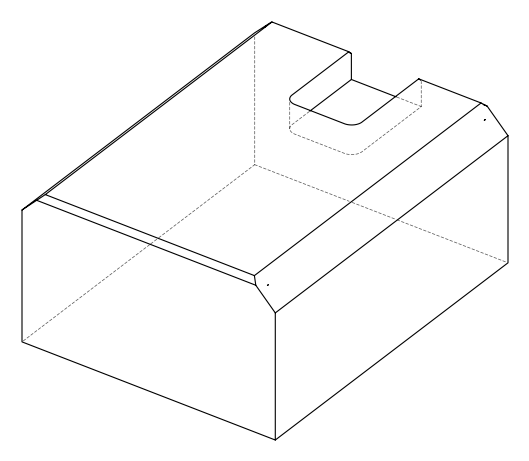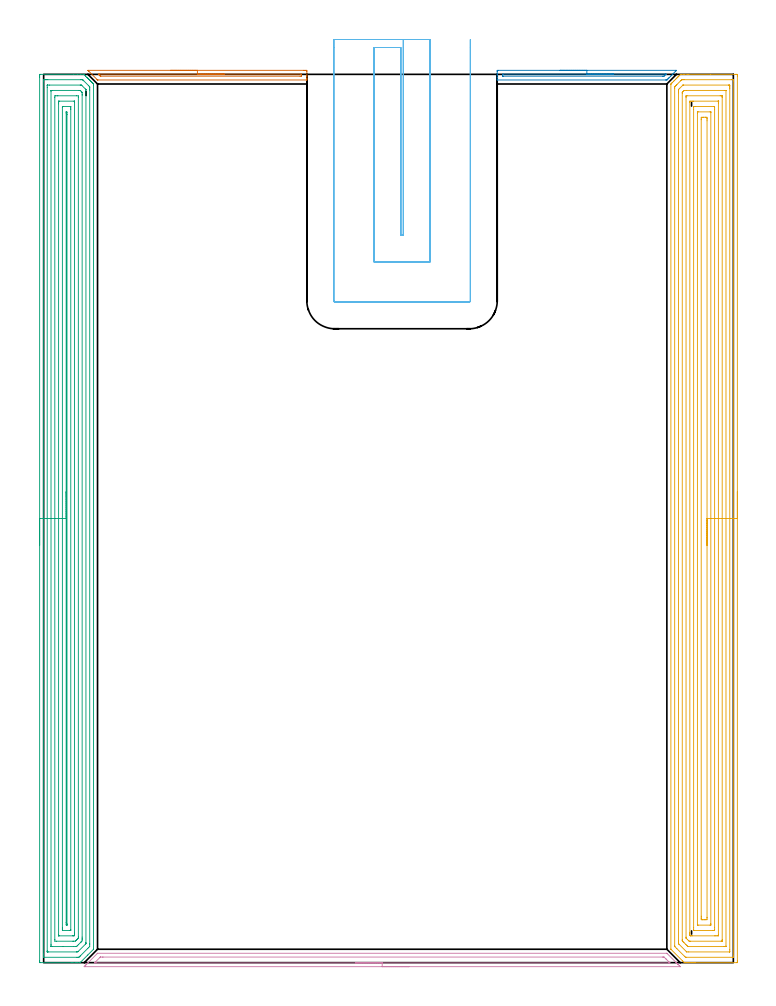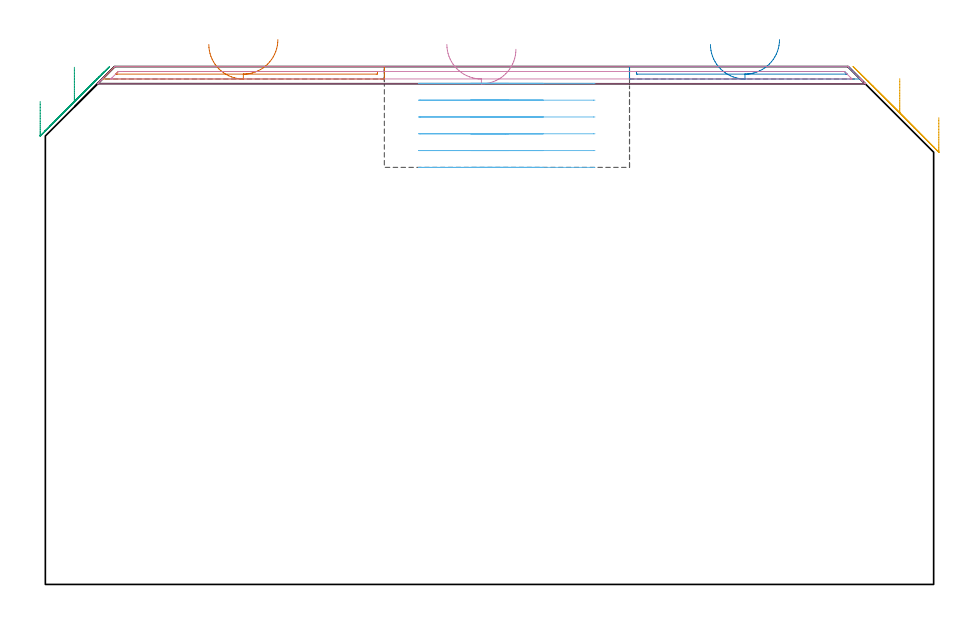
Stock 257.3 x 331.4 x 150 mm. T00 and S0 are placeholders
(PLAN: 6 operations, 1 tool changes, 59.9 min)
(1 AREA_MILL | FG_CHAMFER_SURFACE | UGT0205_001 | 1.43 min | 564 mm3)
(2 AREA_MILL_1 | FG_CHAMFER_SURFACE_1 | UGT0205_001 | 1.19 min | 467 mm3)
(3 AREA_MILL_2 | FG_CHAMFER_SURFACE_2 | UGT0205_001 | 21.35 min | 66917 mm3)
(4 AREA_MILL_3 | FG_CHAMFER_SURFACE_3 | UGT0205_001 | 3.67 min | 2776 mm3)
(5 AREA_MILL_4 | FG_CHAMFER_SURFACE_4 | UGT0205_001 | 24.21 min | 101798 mm3)
(6 MILL_SLOT | SLOT_PARTIAL_RECTANGULAR | UGT0201_136 | Follow Part, ap 5, ae 75% | 8.03 min | 195377 mm3)
(TOOL UGT0205_001 | Chamfer Mill 20 x 3 x 45 deg. | D20 FL50 Z2)
(TOOL UGT0201_136 | Carbide End Mill 20.0 | D20 FL30 Z4)
(OP 1 AREA_MILL)
G17 G21 G94 G90
T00 M6
G54
G17 G0 G90 X47.35 Y332.9 S1061 M3
G43 Z160. H0
Z156.4
G94 G1 X47.388 Z155.528 F250.
X47.502 Z154.664
X47.691 Z153.812
X47.953 Z152.98
X48.287 Z152.174
X48.69 Z151.4
X49.158 Z150.664
X49.69 Z149.972
X50.279 Z149.329
X50.922 Z148.74
X51.614 Z148.209
X52.35 Z147.74
X53.124 Z147.337
X53.93 Z147.003
X54.762 Z146.741
X55.614 Z146.552
X56.478 Z146.438
X57.35 Z146.4
X97.094
X97.575 Y332.898 Z146.402
X98.049 Y332.894 Z146.403
X98.191 Y332.891 Z146.405
X98.2 Y332.425 Z146.87
Y331.011 Z148.285
Y330.658 Z148.637
Y329.953 Z149.347
Y329.679 Z149.62
Y329.313 Z149.977
X98.193 Y329.302 Z149.988
X98.021 Y329.3 Z150.
X20.254
X20.104 Y329.304 Z149.989
X20.091 Y329.312 Z149.981
X19.896 Y329.504 Z149.796
X16.827 Y332.572 Z146.727
X16.679 Y332.722 Z146.577
X16.541 Y332.866 Z146.433
X16.515 Y332.896 Z146.402
X16.679 Y332.9 Z146.4
X57.35
Y331.486 Z147.814
X95.844 Y331.485 Z147.815
X96.174 Y331.479 Z147.821
X96.19 Y331.372 Z147.928
X96.195 Y331.138 Z148.162
X96.19 Y330.896 Z148.404
X96.168 Y330.721 Z148.579
X95.674 Y330.714 Z148.586
X21.315 Y330.715 Z148.585
X21.212 Y330.716 Z148.584
X21.162 Y330.719 Z148.581
X21.141 Y330.721 Z148.579
X21.063 Y330.796 Z148.504
X20.701 Y331.151 Z148.149
X20.482 Y331.377 Z147.923
X20.384 Y331.479 Z147.821
X20.701 Y331.485 Z147.815
X20.758
X57.35 Y331.486 Z147.814
X58.222 Z147.852
X59.086 Z147.966
X59.938 Z148.155
X60.77 Z148.417
X61.576 Z148.751
X62.35 Z149.154
X63.086 Z149.623
X63.778 Z150.154
X64.421 Z150.743
X65.01 Z151.386
X65.542 Z152.079
X66.01 Z152.814
X66.413 Z153.588
X66.747 Z154.394
X67.009 Z155.226
X67.198 Z156.078
X67.312 Z156.943
X67.35 Z157.814
G0 Z160.
M5
M2
(OP 2 AREA_MILL_1)
G17 G21 G94 G90
T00 M6
G54
G17 G0 G90 X192.65 Y332.9 S1061 M3
G43 Z160. H0
Z156.4
G94 G1 X192.688 Z155.528 F250.
X192.802 Z154.664
X192.991 Z153.812
X193.253 Z152.98
X193.587 Z152.174
X193.99 Z151.4
X194.458 Z150.664
X194.99 Z149.972
X195.579 Z149.329
X196.222 Z148.74
X196.914 Z148.209
X197.65 Z147.74
X198.424 Z147.337
X199.23 Z147.003
X200.062 Z146.741
X200.914 Z146.552
X201.778 Z146.438
X202.65 Z146.4
X235.85
X236.086 Y332.898 Z146.401
X236.067 Y332.866 Z146.433
X235.864 Y332.664 Z146.636
X235.627 Y332.425 Z146.871
X234.998 Y331.798 Z147.501
X234.95 Y331.75 Z147.549
X234.743 Y331.542 Z147.755
X234.132 Y330.932 Z148.368
X234.061 Y330.861 Z148.438
X233.86 Y330.658 Z148.638
X233.266 Y330.066 Z149.234
X233.172 Y329.972 Z149.327
X232.977 Y329.775 Z149.521
X232.876 Y329.675 Z149.623
X232.531 Y329.331 Z149.968
X232.507 Y329.309 Z149.991
X232.5 Y329.307 Z149.993
X231.987 Y329.3 Z150.
X169.313
X169.21 Y329.306 Z149.992
X169.2 Y329.541 Z149.758
Y330.223 Z149.076
Y331.094 Z148.205
Y331.542 Z147.755
Y331.765 Z147.532
Y332.425 Z146.872
Y332.648 Z146.649
X169.202 Y332.891 Z146.405
X169.552 Y332.9 Z146.4
X202.65
Y331.486 Z147.814
X231.891 Y331.485 Z147.815
X231.987
X232.046 Y331.483 Z147.817
X232.213 Y331.474 Z147.826
X232.197 Y331.455 Z147.845
X232.138 Y331.391 Z147.909
X232.056 Y331.306 Z147.994
X231.987 Y331.237 Z148.063
X231.696 Y330.948 Z148.352
X231.597 Y330.852 Z148.448
X231.47 Y330.732 Z148.568
X231.098 Y330.717 Z148.583
X231.041 Y330.715 Z148.585
X171.479 Y330.714 Z148.586
X171.321 Y330.716 Z148.584
X171.242 Y330.719 Z148.581
X171.211 Y330.721 Z148.579
X171.208 Y330.745 Z148.555
X171.204 Y330.814 Z148.486
X171.202 Y330.989 Z148.311
X171.21 Y331.238 Z148.062
X171.223 Y331.479 Z147.821
X171.535 Y331.486 Z147.814
X202.65
X203.522 Z147.852
X204.386 Z147.966
X205.238 Z148.155
X206.07 Z148.417
X206.876 Z148.751
X207.65 Z149.154
X208.386 Z149.623
X209.078 Z150.154
X209.721 Z150.743
X210.31 Z151.386
X210.841 Z152.078
X211.31 Z152.814
X211.713 Z153.588
X212.047 Z154.394
X212.309 Z155.226
X212.498 Z156.078
X212.612 Z156.943
X212.65 Z157.814
G0 Z160.
M5
M2
(OP 3 AREA_MILL_2)
G17 G21 G94 G90
T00 M6
G54
G17 G0 G90 X-1.5 Y155.7 S1061 M3
G43 Z160. H0
Z139.9
G94 G1 Y155.738 Z139.028 F250.
Y155.852 Z138.163
Y156.041 Z137.312
Y156.303 Z136.48
Y156.637 Z135.674
Y157.04 Z134.9
Y157.508 Z134.164
Y158.04 Z133.472
Y158.629 Z132.829
Y159.272 Z132.24
Y159.964 Z131.708
Y160.7 Z131.24
Y161.474 Z130.837
Y162.28 Z130.503
Y163.112 Z130.241
Y163.964 Z130.052
Y164.828 Z129.938
Y165.7 Z129.9
Y330.306
X-1.499 Y330.795 Z129.901
X-1.496 Y331.195 Z129.902
X-1.492 Y331.39 Z129.905
X-1.103 Y331.4 Z130.294
X11.183 Z142.577
X12.626 Z144.023
X13.815 Z145.21
X14.905 Z146.304
X14.953 Z146.352
X15.001 Y331.397 Z146.398
X15.004 Z146.402
X15.473 Y330.927 Z146.873
X15.57 Y330.831 Z146.968
X15.605 Y330.795 Z147.004
X16.155 Y330.246 Z147.553
X16.2 Y330.2 Z147.599
X16.4 Y330.001 Z147.799
X16.448 Y329.953 Z147.845
X16.498 Y329.903 Z147.897
X16.688 Y329.713 Z148.086
X16.741 Y329.661 Z148.137
X16.795 Y329.605 Z148.194
X16.975 Y329.425 Z148.374
X17.033 Y329.369 Z148.43
X17.093 Y329.308 Z148.492
X17.263 Y329.138 Z148.662
X17.326 Y329.076 Z148.722
X17.39 Y329.01 Z148.789
X17.551 Y328.85 Z148.95
X17.618 Y328.784 Z149.014
X17.688 Y328.713 Z149.087
X17.839 Y328.562 Z149.238
X17.911 Y328.491 Z149.307
X17.985 Y328.415 Z149.384
X18.126 Y328.274 Z149.525
X18.203 Y328.199 Z149.599
X18.283 Y328.118 Z149.681
X18.454 Y327.945 Z149.849
X18.602 Y327.795 Z149.983
X18.6 Y327.226 Z150.
Y5.067
X18.595 Y5.005 Z149.991
X18.555 Y4.953 Z149.952
X16.448 Y2.848 Z147.848
X13.759 Y0.159 Z145.158
X13.7 Y0.1 Z145.099
X13.6 Y0.01 Z144.995
X13.503 Y0. Z144.902
X13.377 Z144.776
X12.684 Z144.083
X12.06 Z143.455
X10.871 Z142.268
X10.305 Z141.699
X-1.103 Z130.294
X-1.389 Y0.003 Z130.008
X-1.492 Y0.01 Z129.905
X-1.499 Y0.115 Z129.899
X-1.5 Y0.605 Z129.9
Y165.7
X-0.086 Z131.314
X-0.085 Y328.867 Z131.315
X-0.084 Y329.01 Z131.316
X-0.079 Y329.376 Z131.321
X0.276 Y329.393 Z131.676
X0.652 Y329.397 Z132.052
X1.147 Y329.4 Z132.547
X1.53 Z132.93
X13.815 Z145.215
X14.312 Y329.398 Z145.712
X14.501 Y329.392 Z145.901
X14.547 Y329.39 Z145.947
X14.61 Y329.333 Z146.01
X14.693 Y329.254 Z146.093
X14.94 Y329.01 Z146.34
X16.723 Y327.226 Z148.123
X17.007 Y326.931 Z148.407
X17.179 Y326.751 Z148.579
X17.181 Y326.663 Z148.581
X17.185 Y326.476 Z148.585
Y326.333
X17.186 Y325.583 Z148.586
X17.185 Y6.994 Z148.585
Y6.852
X17.179 Y6.108 Z148.579
X17.176 Y6.037 Z148.576
X17.104 Y5.959 Z148.504
X16.775 Y5.626 Z148.175
X16.448 Y5.298 Z147.848
X13.815 Y2.665 Z145.215
X13.679 Y2.529 Z145.079
X13.538 Y2.39 Z144.938
X13.23 Y2.092 Z144.63
X13.127 Y2.01 Z144.527
X12.938 Y2.007 Z144.338
X12.442 Y2.001 Z143.842
X0.157 Y2. Z131.557
X-0.016 Y2.003 Z131.384
X-0.044 Y2.005 Z131.356
X-0.07 Y2.009 Z131.33
X-0.079 Y2.042 Z131.321
X-0.083 Y2.245 Z131.317
X-0.085 Y2.39 Z131.315
X-0.086 Y3.14 Z131.314
Y165.7
X1.328 Z132.728
Y326.538
X1.33 Y327.226 Z132.73
X1.332 Y327.328 Z132.732
X1.335 Y327.376 Z132.735
X1.339 Y327.391 Z132.739
X1.363 Y327.395 Z132.763
X1.53 Y327.398 Z132.93
X2.236 Y327.4 Z133.636
X13.644 Z145.044
X13.815 Y327.398 Z145.215
X13.987 Y327.394 Z145.387
X14.099 Y327.39 Z145.499
X14.157 Y327.337 Z145.557
X14.274 Y327.226 Z145.674
X15.57 Y325.93 Z146.97
X15.69 Y325.808 Z147.09
X15.749 Y325.744 Z147.149
X15.761 Y325.728 Z147.161
X15.765 Y325.702 Z147.165
X15.768 Y325.645 Z147.168
X15.771 Y325.441 Z147.171
Y7.54
X15.77 Y7.335 Z147.17
X15.768 Y7.199 Z147.168
X15.765 Y7.094 Z147.165
X15.738 Y7.049 Z147.138
X15.57 Y6.87 Z146.97
X15.562 Y6.861 Z146.962
X12.874 Y4.174 Z144.274
X12.708 Y4.019 Z144.108
X12.403 Y4.007 Z143.803
X12.231 Y4.001 Z143.631
X1.701 Y4. Z133.101
X1.53 Y4.002 Z132.93
X1.358 Y4.008 Z132.758
X1.339 Y4.01 Z132.739
X1.335 Y4.019 Z132.735
X1.332 Y4.052 Z132.732
X1.329 Y4.106 Z132.729
Y4.174
X1.328 Y4.379 Z132.728
Y165.7
X2.743 Z134.143
Y325.099
X2.745 Y325.283 Z134.145
X2.747 Y325.349 Z134.147
X2.749 Y325.381 Z134.149
X2.763 Y325.39 Z134.163
X3.325 Y325.4 Z134.725
X12.978 Z144.378
X13.397 Y325.394 Z144.797
X13.605 Y325.39 Z145.005
X13.657 Y325.382 Z145.057
X13.717 Y325.327 Z145.117
X13.815 Y325.232 Z145.215
X14.154 Y324.89 Z145.554
X14.324 Y324.715 Z145.724
X14.351 Y324.671 Z145.751
X14.353 Y324.627 Z145.753
X14.355 Y324.548 Z145.755
X14.357 Y323.997 Z145.757
Y323.656
Y9.529
X14.355 Y8.98 Z145.755
X14.351 Y8.636 Z145.751
X14.341 Y8.102 Z145.741
X13.994 Y7.744 Z145.394
X13.905 Y7.653 Z145.305
X12.938 Y6.686 Z144.338
X12.576 Y6.327 Z143.976
X12.402 Y6.157 Z143.802
X12.264 Y6.024 Z143.664
X12.06 Y6.004 Z143.46
X12.019 Y6.001 Z143.419
X11.183 Y6. Z142.583
X7.214 Z138.614
X3.245 Z134.645
X2.866 Y6.004 Z134.266
X2.772 Y6.007 Z134.172
X2.753 Y6.01 Z134.153
X2.749 Y6.021 Z134.149
X2.746 Y6.053 Z134.146
X2.744 Y6.129 Z134.144
X2.743 Y6.51 Z134.143
Y6.852
Y165.7
X4.157 Z135.557
Y322.764
X4.162 Y323.39 Z135.562
X4.417 Y323.397 Z135.817
X5.04 Y323.4 Z136.44
X5.291 Z136.691
X12.313 Y323.399 Z143.713
X12.938 Y323.39 Z144.338
X12.943 Y322.764 Z144.343
Y9.529
X12.938 Y9.148 Z144.338
X12.688 Y8.891 Z144.088
X12.438 Y8.636 Z143.838
X12.247 Y8.446 Z143.647
X12.06 Y8.262 Z143.46
X11.799 Y8.009 Z143.199
X11.183 Y8.003 Z142.583
X10.931 Y8.001 Z142.331
X4.787 Z136.187
X4.162 Y8.01 Z135.562
X4.157 Y8.636 Z135.557
Y8.642
Y165.7
X5.571 Z136.971
Y320.438
X5.573 Y320.979 Z136.973
X5.575 Y321.326 Z136.975
X5.578 Y321.377 Z136.978
X5.585 Y321.39 Z136.985
X5.607 Y321.393 Z137.007
X5.71 Y321.397 Z137.11
X5.917 Y321.399 Z137.317
X11.321 Z142.721
X11.431 Y321.397 Z142.831
X11.504 Y321.393 Z142.904
X11.52 Y321.39 Z142.92
X11.522 Y321.376 Z142.922
X11.525 Y321.331 Z142.925
X11.528 Y320.979 Z142.928
X11.529 Y11.314 Z142.929
X11.528 Y10.963 Z142.928
X11.524 Y10.421 Z142.924
X11.522 Y10.246 Z142.922
X11.512 Y10.171 Z142.912
X11.471 Y10.129 Z142.871
X11.374 Y10.034 Z142.774
X11.336 Y10.011 Z142.736
X11.286 Y10.007 Z142.686
X11.183 Y10.004 Z142.583
X10.719 Y10. Z142.119
X5.779 Y10.001 Z137.179
X5.669 Y10.003 Z137.069
X5.596 Y10.007 Z136.996
X5.58 Y10.01 Z136.98
X5.577 Y10.024 Z136.977
X5.575 Y10.069 Z136.975
X5.572 Y10.421 Z136.972
X5.571 Y165.7 Z136.971
X6.985 Z138.385
Y319.
X6.987 Y319.194 Z138.387
X6.99 Y319.367 Z138.39
X6.991 Y319.382 Z138.391
X7.025 Y319.39 Z138.425
X7.132 Y319.396 Z138.532
X7.267 Y319.399 Z138.667
X10.104 Z141.504
X10.108 Y319.395 Z141.508
X10.111 Y319.391 Z141.511
X10.113 Y319.194 Z141.513
X10.115 Y318.495 Z141.515
Y318.301
X10.114 Y12.4 Z141.514
X10.113 Y12.206 Z141.513
X10.11 Y12.033 Z141.51
X10.109 Y12.018 Z141.509
X10.075 Y12.01 Z141.475
X9.968 Y12.004 Z141.368
X9.833 Y12.001 Z141.233
X6.996 Z138.396
X6.992 Y12.005 Z138.392
X6.989 Y12.009 Z138.389
X6.987 Y12.206 Z138.387
X6.985 Y12.905 Z138.385
Y13.099
Y165.7
X8.399 Z139.799
X8.4 Y316.823 Z139.8
X8.401 Y317.129 Z139.801
X8.405 Y317.333 Z139.805
X8.408 Y317.392 Z139.808
X8.415 Y317.394 Z139.815
X8.441 Y317.397 Z139.841
X8.55 Y317.399 Z139.95
X8.561 Y317.398 Z139.961
X8.694 Y317.328 Z140.094
X8.696 Y317.26 Z140.096
X8.7 Y316.517 Z140.1
Y316.364
Y14.577
X8.699 Y14.271 Z140.099
X8.695 Y14.068 Z140.095
X8.692 Y14.008 Z140.092
X8.685 Y14.006 Z140.085
X8.658 Y14.003 Z140.058
X8.55 Y14.001 Z139.95
X8.539 Y14.002 Z139.939
X8.406 Y14.072 Z139.806
X8.404 Y14.14 Z139.804
X8.4 Y14.883 Z139.8
Y15.036
X8.399 Y165.7 Z139.799
Y166.572 Z139.838
Y167.436 Z139.951
Y168.288 Z140.14
Y169.12 Z140.403
Y169.926 Z140.736
Y170.7 Z141.139
Y171.436 Z141.608
Y172.128 Z142.139
Y172.771 Z142.728
Y173.36 Z143.372
Y173.892 Z144.064
Y174.36 Z144.799
Y174.763 Z145.573
Y175.097 Z146.379
Y175.359 Z147.211
Y175.548 Z148.063
Y175.662 Z148.928
Y175.7 Z149.799
G0 Z160.
M5
M2
(OP 4 AREA_MILL_3)
G17 G21 G94 G90
T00 M6
G54
G17 G0 G90 X136.3 Y-1.5 S1061 M3
G43 Z160. H0
Z155.
G94 G1 X136.262 Z154.128 F250.
X136.148 Z153.264
X135.959 Z152.412
X135.697 Z151.58
X135.363 Z150.774
X134.96 Z150.
X134.492 Z149.264
X133.96 Z148.572
X133.371 Z147.929
X132.728 Z147.34
X132.036 Z146.808
X131.3 Z146.34
X130.526 Z145.937
X129.72 Z145.603
X128.888 Z145.341
X128.036 Z145.152
X127.172 Z145.038
X126.3 Z145.
X15.46
X15.252 Y-1.498 Z145.002
X15.153 Y-1.495 Z145.004
X15.111 Y-1.492 Z145.006
X15.252 Y-1.347 Z145.151
X15.417 Y-1.18 Z145.315
X15.578 Y-1.021 Z145.477
X15.698 Y-0.901 Z145.597
X15.853 Y-0.744 Z145.751
X16.004 Y-0.595 Z145.903
X16.144 Y-0.455 Z146.043
X16.29 Y-0.308 Z146.187
X16.431 Y-0.168 Z146.33
X16.59 Y-0.009 Z146.489
X16.726 Y0.128 Z146.624
X19.952 Y3.352 Z149.851
X20.078 Y3.476 Z149.972
X20.105 Y3.495 Z149.991
X20.158 Y3.5 Z150.
X232.442
X232.495 Y3.495 Z149.991
X232.522 Y3.476 Z149.972
X232.649 Y3.351 Z149.851
X235.874 Y0.128 Z146.624
X236.01 Y-0.009 Z146.489
X236.169 Y-0.168 Z146.33
X236.31 Y-0.308 Z146.187
X236.456 Y-0.455 Z146.043
X236.596 Y-0.595 Z145.903
X236.747 Y-0.744 Z145.751
X237.239 Y-1.239 Z145.261
X237.447 Y-1.446 Z145.053
X237.496 Y-1.496 Z145.002
Y-1.498 Z145.
Y-1.499 Z144.999
X126.3 Y-1.5 Z145.
Y-0.086 Z146.414
X19.627 Y-0.085 Z146.415
X19.266 Y-0.084 Z146.416
X19.034 Y-0.081 Z146.419
X18.987 Y-0.079 Z146.421
X19.006 Y-0.054 Z146.446
X19.048 Y-0.008 Z146.492
X19.266 Y0.216 Z146.716
X21.05 Y1.999 Z148.499
X21.118 Y2.06 Z148.56
X21.141 Y2.079 Z148.579
X21.165 Y2.081 Z148.581
X21.28 Y2.084 Z148.584
X21.942 Y2.086 Z148.586
X22.169
X230.886 Y2.085 Z148.585
X231.218 Y2.083 Z148.583
X231.383 Y2.079 Z148.579
X231.462 Y2.076 Z148.576
X231.55 Y1.995 Z148.495
X232.114 Y1.436 Z147.936
X232.276 Y1.274 Z147.774
X233.158 Y0.392 Z146.892
X233.334 Y0.216 Z146.716
X233.589 Y-0.046 Z146.454
X233.614 Y-0.075 Z146.425
X233.615 Y-0.079 Z146.421
X233.603 Y-0.081 Z146.419
X233.514 Y-0.084 Z146.416
X233.334 Y-0.085 Z146.415
X233.131 Y-0.086 Z146.414
X126.3
X125.428 Z146.452
X124.564 Z146.566
X123.712 Z146.755
X122.88 Z147.017
X122.074 Z147.351
X121.3 Z147.754
X120.564 Z148.223
X119.872 Z148.754
X119.229 Z149.343
X118.64 Z149.986
X118.108 Z150.678
X117.64 Z151.414
X117.237 Z152.188
X116.903 Z152.994
X116.641 Z153.826
X116.452 Z154.678
X116.338 Z155.543
X116.3 Z156.414
G0 Z160.
M5
M2
(OP 5 AREA_MILL_4)
G17 G21 G94 G90
T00 M6
G54
G17 G0 G90 X258.8 Y175.7 S1061 M3
G43 Z160. H0
Z135.2
G94 G1 Y175.662 Z134.328 F250.
Y175.548 Z133.463
Y175.359 Z132.612
Y175.097 Z131.78
Y174.763 Z130.974
Y174.36 Z130.2
Y173.891 Z129.464
Y173.36 Z128.772
Y172.771 Z128.129
Y172.128 Z127.54
Y171.436 Z127.008
Y170.7 Z126.54
Y169.926 Z126.137
Y169.12 Z125.803
Y168.288 Z125.541
Y167.436 Z125.352
Y166.572 Z125.238
Y165.7 Z125.2
Y0.605
X258.795 Y0.189 Z125.203
X258.792 Y0.01 Z125.206
X258.608 Y0. Z125.389
X243.024 Z140.971
X242.425 Z141.569
X241.856 Z142.141
X241.542 Z142.454
X240.973 Z143.023
X240.659 Z143.336
X240.031 Z143.968
X239.52 Z144.479
X239.005 Y0.002 Z144.991
X238.995 Y0.005 Z145.001
X238.394 Y0.605 Z145.604
X234.105 Y4.895 Z149.894
X234.005 Y5.006 Z149.991
X234. Y5.067 Z150.
Y327.672
X234.004 Y327.796 Z149.989
X234.011 Y327.807 Z149.982
X234.173 Y327.973 Z149.827
X234.317 Y328.118 Z149.682
X234.476 Y328.278 Z149.52
X234.933 Y328.733 Z149.067
X235.21 Y329.01 Z148.789
X235.36 Y329.161 Z148.637
X235.79 Y329.59 Z148.21
X236.102 Y329.903 Z147.897
X236.243 Y330.045 Z147.754
X236.647 Y330.447 Z147.353
X236.698 Y330.498 Z147.302
X236.994 Y330.795 Z147.004
X237.126 Y330.928 Z146.87
X237.591 Y331.39 Z146.409
X237.604 Y331.4 Z146.395
X238.009 Z145.99
X238.039 Z145.961
X238.893 Z145.102
X240.09 Z143.907
X240.659 Z143.335
X248.836 Z135.161
X258.324 Z125.674
X258.611 Y331.397 Z125.386
X258.792 Y331.39 Z125.206
X258.799 Y331.207 Z125.199
X258.8 Y330.795 Z125.2
Y165.7
X257.386 Z126.614
Y2.39
X257.385 Y2.18 Z126.615
X257.382 Y2.076 Z126.618
X257.379 Y2.026 Z126.621
X257.375 Y2.01 Z126.625
X257.328 Y2.008 Z126.672
X256.942 Y2.001 Z127.058
X239.776 Z144.224
X239.647 Y2.002 Z144.353
X239.545 Y2.006 Z144.455
X239.477 Y2.01 Z144.523
X239.423 Y2.039 Z144.577
X239.062 Y2.39 Z144.938
X236.243 Y5.207 Z147.757
X235.493 Y5.959 Z148.507
X235.443 Y6.016 Z148.557
X235.421 Y6.043 Z148.579
X235.419 Y6.065 Z148.581
X235.416 Y6.169 Z148.584
X235.415 Y6.378 Z148.585
Y326.277
Y326.333
X235.421 Y326.747 Z148.579
X235.622 Y326.96 Z148.378
X235.877 Y327.225 Z148.123
X236.06 Y327.41 Z147.94
X236.243 Y327.593 Z147.757
X237.66 Y329.01 Z146.34
X237.836 Y329.185 Z146.164
X238.009 Y329.352 Z145.991
X238.044 Y329.382 Z145.956
X238.072 Y329.39 Z145.928
X238.134 Y329.395 Z145.866
X238.258 Y329.398 Z145.742
X238.507 Y329.4 Z145.493
X238.893 Z145.107
X256.557 Z127.443
X257.056 Y329.398 Z126.944
X257.275 Y329.394 Z126.725
X257.378 Y329.39 Z126.622
X257.385 Y329.067 Z126.615
Y329.01
X257.386 Y165.7 Z126.614
X255.972 Z128.028
X255.971 Y4.766 Z128.029
X255.969 Y4.174 Z128.031
X255.966 Y4.025 Z128.034
X255.965 Y4.014 Z128.035
X255.949 Y4.01 Z128.051
X255.904 Y4.004 Z128.096
X255.846 Y4.001 Z128.154
X240.659 Z143.341
X239.944 Y4.004 Z144.056
X239.908 Y4.01 Z144.092
X239.828 Y4.078 Z144.172
X239.776 Y4.125 Z144.224
X239.725 Y4.174 Z144.275
X237.049 Y6.852 Z146.951
X236.969 Y6.936 Z147.031
X236.835 Y7.082 Z147.165
X236.833 Y7.148 Z147.167
X236.83 Y7.744 Z147.17
X236.829 Y8.045 Z147.171
Y324.548
X236.83 Y324.847 Z147.17
X236.836 Y325.441 Z147.164
X236.84 Y325.729 Z147.16
X237.126 Y326.024 Z146.874
X237.279 Y326.179 Z146.721
X238.325 Y327.225 Z145.675
X238.44 Y327.338 Z145.56
X238.483 Y327.376 Z145.517
X238.501 Y327.39 Z145.499
X238.548 Y327.393 Z145.452
X238.721 Y327.399 Z145.279
X255.502 Y327.4 Z128.498
X255.674 Y327.398 Z128.326
X255.847 Y327.394 Z128.153
X255.956 Y327.39 Z128.044
X255.965 Y327.324 Z128.035
X255.967 Y327.225 Z128.033
X255.97 Y326.926 Z128.03
X255.971 Y326.333 Z128.029
X255.972 Y326.032 Z128.028
Y165.7
X254.557 Z129.443
Y6.195
X254.556 Y6.101 Z129.444
X254.553 Y6.044 Z129.447
X254.551 Y6.018 Z129.449
X254.538 Y6.01 Z129.462
X253.867 Y6. Z130.133
X240.618 Z143.382
X240.408 Y6.007 Z143.592
X240.358 Y6.01 Z143.642
X240.232 Y6.128 Z143.768
X240.051 Y6.303 Z143.949
X239.776 Y6.574 Z144.224
X239.497 Y6.852 Z144.503
X238.893 Y7.457 Z145.107
X238.607 Y7.744 Z145.393
X238.315 Y8.046 Z145.685
X238.249 Y8.119 Z145.751
X238.247 Y8.155 Z145.753
X238.245 Y8.237 Z145.755
X238.243 Y8.4 Z145.757
Y8.636
Y324.312
X238.245 Y324.548 Z145.755
X238.247 Y324.63 Z145.753
X238.25 Y324.668 Z145.75
X238.263 Y324.702 Z145.737
X238.366 Y324.811 Z145.634
X238.499 Y324.946 Z145.501
X238.893 Y325.335 Z145.107
X238.947 Y325.386 Z145.053
X239.776 Y325.399 Z144.224
X239.816 Y325.4 Z144.184
X253.948 Z130.052
X254.338 Y325.396 Z129.662
X254.532 Y325.392 Z129.468
X254.551 Y325.39 Z129.449
X254.553 Y325.376 Z129.447
X254.556 Y325.34 Z129.444
X254.557 Y325.289 Z129.443
Y165.7
X253.143 Z130.857
Y8.517
X253.142 Y8.396 Z130.858
X253.139 Y8.156 Z130.861
X253.135 Y8.009 Z130.865
X253.103 Y8.007 Z130.897
X253.024 Y8.003 Z130.976
X252.771 Y8. Z131.229
X241.288 Y8.001 Z142.712
X240.974 Y8.006 Z143.026
X240.819 Y8.01 Z143.181
X240.659 Y8.151 Z143.341
X240.164 Y8.636 Z143.836
X239.776 Y9.025 Z144.224
X239.716 Y9.09 Z144.284
X239.687 Y9.123 Z144.313
X239.664 Y9.172 Z144.336
X239.659 Y9.409 Z144.341
X239.658 Y9.529 Z144.342
X239.657 Y322.883 Z144.343
X239.658 Y323.004 Z144.342
X239.662 Y323.244 Z144.338
X239.665 Y323.389 Z144.335
X239.698 Y323.392 Z144.302
X239.776 Y323.396 Z144.224
X240.03 Y323.399 Z143.97
X252.395 Y323.4 Z131.605
X253.024 Y323.396 Z130.976
X253.114 Y323.393 Z130.886
X253.134 Y323.391 Z130.866
X253.138 Y323.283 Z130.862
X253.141 Y323.124 Z130.859
X253.143 Y322.884 Z130.857
Y322.763
Y165.7
X251.729 Z132.271
X251.728 Y10.421 Z132.272
X251.727 Y10.183 Z132.273
X251.724 Y10.065 Z132.276
X251.722 Y10.014 Z132.278
X251.668 Y10.007 Z132.332
X251.258 Y10.003 Z132.742
X250.791 Y10. Z133.209
X250.375 Z133.625
X241.959 Z142.041
X241.542 Y10.002 Z142.458
X241.403 Y10.005 Z142.597
X241.293 Y10.01 Z142.707
X241.233 Y10.026 Z142.767
X241.189 Y10.068 Z142.811
X241.1 Y10.157 Z142.9
X241.081 Y10.179 Z142.919
X241.077 Y10.206 Z142.923
X241.074 Y10.263 Z142.926
X241.072 Y10.421 Z142.928
X241.071 Y10.897 Z142.929
Y11.314
X241.072 Y320.979 Z142.928
X241.073 Y321.217 Z142.927
X241.076 Y321.335 Z142.924
X241.078 Y321.386 Z142.922
X241.133 Y321.393 Z142.867
X241.542 Y321.397 Z142.458
X242.009 Y321.4 Z141.991
X242.425 Z141.575
X251.725 Y321.399 Z132.275
X251.727 Y321.397 Z132.273
X251.728 Y321.396 Z132.272
X251.729 Y320.979 Z132.271
Y320.503
Y165.7
X250.315 Z133.685
Y13.099
X250.313 Y12.268 Z133.687
X250.311 Y12.206 Z133.689
X250.301 Y12.01 Z133.699
X249.899 Y12.003 Z134.101
X249.695 Y12.001 Z134.305
X242.628 Z141.372
X242.545 Y12.006 Z141.455
X242.529 Y12.01 Z141.471
X242.492 Y12.031 Z141.508
X242.487 Y12.144 Z141.513
X242.486 Y12.206 Z141.514
X242.485 Y13.038 Z141.515
Y318.301
X242.487 Y319.131 Z141.513
X242.489 Y319.194 Z141.511
X242.5 Y319.39 Z141.5
X242.901 Y319.397 Z141.099
X243.105 Y319.399 Z140.895
X250.172 Z133.828
X250.255 Y319.394 Z133.745
X250.271 Y319.39 Z133.729
X250.308 Y319.369 Z133.692
X250.313 Y319.257 Z133.687
Y319.194
X250.315 Y318.362 Z133.685
Y165.7
X248.9 Z135.1
Y14.588
X248.899 Y14.292 Z135.101
X248.896 Y14.096 Z135.104
X248.894 Y14.026 Z135.106
X248.89 Y14.009 Z135.11
X248.88 Y14.007 Z135.12
X248.827 Y14.003 Z135.173
X248.608 Y14. Z135.392
X244.183 Z139.817
X243.975 Y14.004 Z140.025
X243.924 Y14.008 Z140.076
X243.906 Y14.012 Z140.094
X243.904 Y14.025 Z140.096
X243.901 Y14.069 Z140.099
X243.9 Y14.114 Z140.1
Y14.286
Y316.812
X243.901 Y317.108 Z140.099
X243.904 Y317.304 Z140.096
X243.906 Y317.374 Z140.094
X243.91 Y317.391 Z140.09
X243.92 Y317.393 Z140.08
X243.973 Y317.397 Z140.027
X244.192 Y317.4 Z139.808
X248.617 Z135.383
X248.825 Y317.396 Z135.175
X248.876 Y317.392 Z135.124
X248.894 Y317.388 Z135.106
X248.896 Y317.375 Z135.104
X248.899 Y317.331 Z135.101
X248.9 Y317.286 Z135.1
Y317.114
Y165.7
X247.486 Z136.514
Y16.909
X247.485 Y16.668 Z136.515
X247.479 Y16.024 Z136.521
X246.842 Y16.005 Z137.158
X246.619 Y16.001 Z137.381
X245.958 Z138.042
X245.734 Y16.002 Z138.266
X245.321 Y16.018 Z138.679
X245.315 Y16.426 Z138.685
X245.314 Y16.668 Z138.686
Y17.32
Y314.49
X245.315 Y314.732 Z138.685
X245.321 Y315.376 Z138.679
X245.958 Y315.395 Z138.042
X246.181 Y315.399 Z137.819
X246.842 Z137.158
X247.066 Y315.397 Z136.934
X247.479 Y315.382 Z136.521
X247.485 Y314.975 Z136.515
X247.486 Y314.732 Z136.514
Y314.081
Y165.7
Y164.828 Z136.552
Y163.963 Z136.666
Y163.112 Z136.854
Y162.28 Z137.117
Y161.474 Z137.451
Y160.7 Z137.853
Y159.964 Z138.322
Y159.272 Z138.853
Y158.629 Z139.443
Y158.04 Z140.086
Y157.508 Z140.778
Y157.04 Z141.514
Y156.637 Z142.288
Y156.303 Z143.093
Y156.041 Z143.925
Y155.852 Z144.777
Y155.738 Z145.642
Y155.7 Z146.514
G0 Z160.
M5
M2
(OP 6 MILL_SLOT)
G17 G21 G94 G90
T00 M6
G54
G17 G0 G90 X134.2 Y344.4 S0 M3
G43 Z160. H0
Z145.133
G94 G1 Y341.4 F250.
Y271.5 F500.
X133.2
Y341.4
X123.2
Y261.5
X144.2
Y341.4
Y344.4 F250.
X108.2
Y341.4
Y246.9 F500.
G3 X108.6 Y246.5 R0.4
G1 X158.8
G3 X159.2 Y246.9 R0.4
G1 Y341.4
Y344.4 F250.
G0 X134.2 Z140.267
G1 Y341.4
Y271.5 F500.
X133.2
Y341.4
X123.2
Y261.5
X144.2
Y341.4
Y344.4 F250.
X108.2
Y341.4
Y246.9 F500.
G3 X108.6 Y246.5 R0.4
G1 X158.8
G3 X159.2 Y246.9 R0.4
G1 Y341.4
Y344.4 F250.
G0 X134.2 Z135.4
G1 Y341.4
Y271.5 F500.
X133.2
Y341.4
X123.2
Y261.5
X144.2
Y341.4
Y344.4 F250.
X108.2
Y341.4
Y246.9 F500.
G3 X108.6 Y246.5 R0.4
G1 X158.8
G3 X159.2 Y246.9 R0.4
G1 Y341.4
Y344.4 F250.
G0 X134.2 Z130.533
G1 Y341.4
Y271.5 F500.
X133.2
Y341.4
X123.2
Y261.5
X144.2
Y341.4
Y344.4 F250.
X108.2
Y341.4
Y246.9 F500.
G3 X108.6 Y246.5 R0.4
G1 X158.8
G3 X159.2 Y246.9 R0.4
G1 Y341.4
Y344.4 F250.
G0 X134.2 Z125.667
G1 Y341.4
Y271.5 F500.
X133.2
Y341.4
X123.2
Y261.5
X144.2
Y341.4
Y344.4 F250.
X108.2
Y341.4
Y246.9 F500.
G3 X108.6 Y246.5 R0.4
G1 X158.8
G3 X159.2 Y246.9 R0.4
G1 Y341.4
Y344.4 F250.
G0 X134.2 Z120.8
G1 Y341.4
Y271.5 F500.
X133.2
Y341.4
X123.2
Y261.5
X144.2
Y341.4
Y344.4 F250.
X108.2
Y341.4
Y246.9 F500.
G3 X108.6 Y246.5 R0.4
G1 X158.8
G3 X159.2 Y246.9 R0.4
G1 Y341.4
Y344.4 F250.
G0 Z160.
M5
M2
